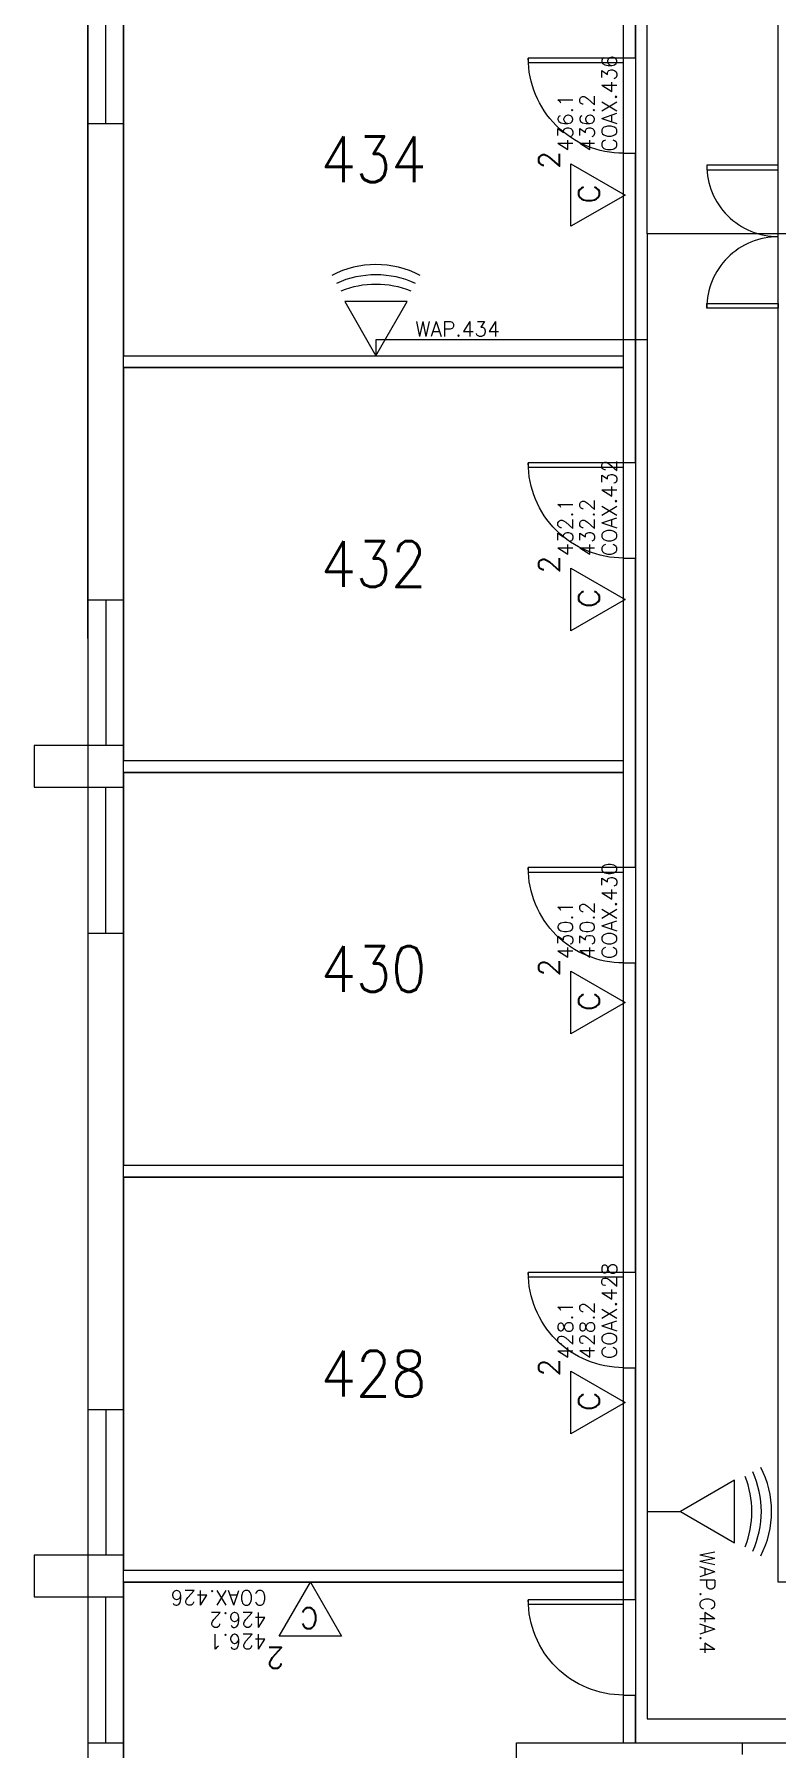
# Model space of a CAD drawing. Header units: inches. Extents: x -460 to 10305, y -938 to 5356.
# Drawn here: x 4018 to 4267, y 4198 to 4774 of the extents above; entities that cross this region are included whole.
import ezdxf
from ezdxf.enums import TextEntityAlignment as Align

# ---------------------------------------------------------------- set-up
doc = ezdxf.new("R2010")
doc.units = ezdxf.units.IN
doc.header["$MEASUREMENT"] = 0
doc.set_wipeout_variables(frame=1)
doc.linetypes.add('01-0263-04-DWG-BFP-ARCH$0$763', pattern=[5.0001, 5, -0.0001])
for name, color, linetype in [('01-0263-04-DWG-BFP-ARCH$0$SP-AREA', 250, '01-0263-04-DWG-BFP-ARCH$0$763'), ('01-0263-04-DWG-BFP-ARCH$0$SP-DOORS', 5, 'Continuous'), ('01-0263-04-DWG-BFP-ARCH$0$SP-GROSS', 30, 'Continuous'), ('01-0263-04-DWG-BFP-ARCH$0$SP-RMNO', 7, 'Continuous'), ('01-0263-04-DWG-BFP-ARCH$0$SP-ROOM', 7, 'Continuous'), ('01-0263-04-DWG-BFP-ARCH$0$SP-WALL', 7, 'Continuous'), ('01-0263-04-DWG-BFP-ARCH$0$SP-WINDOWS', 6, 'Continuous'), ('T-Comm-E', 1, 'Continuous'), ('T-Comm-E-Wireless', 1, 'Continuous'), ('T-Comm-Path', 40, 'Continuous')]:
    doc.layers.add(name, color=color, linetype=linetype)
doc.layers.get('01-0263-04-DWG-BFP-ARCH$0$SP-ROOM').off()
doc.styles.add('01-0263-04-DWG-BFP-ARCH$0$ROMANS', font='ROMANS.shx', dxfattribs={"width": 0.9})
doc.styles.add('3-32', font='SIMPLEX.shx', dxfattribs={"height": 9})

# ---------------------------------------------------------------- blocks, each defined once
blk = doc.blocks.new('01-0263-04-DWG-BFP-ARCH$0$DOR00')
at = {"color": 0}
for p, q in [((0, 1), (0, 0)), ((1, 0), (1, 1))]:
    blk.add_line(p, q, dxfattribs=at)
blk = doc.blocks.new('01-0263-04-DWG-BFP-ARCH$0$DOR01')
at = {"color": 0}
for p, q in [((1, 1), (0, 1)), ((0, 1), (0, 0)), ((1, 0), (1, 1)), ((0, 0), (1, 0))]:
    blk.add_line(p, q, dxfattribs=at)
blk = doc.blocks.new('01-0263-04-DWG-BFP-ARCH$0$FMGRM1')
at = {"style": '01-0263-04-DWG-BFP-ARCH$0$ROMANS', "width": 0.9}
for tag, p in [('RMAREA', (0, -0.2836)), ('DATA1', (0, -0.443)), ('DATA2', (0, -0.6024)), ('DATA3', (0, -0.7618)), ('DATA4', (0, -0.9213)), ('DATA5', (0, -1.0807))]:
    blk.add_attdef(tag, text='', height=0.1172, dxfattribs=at).set_placement(p, align=Align.CENTER)
at = {"linetype": 'Continuous'}
blk.add_wipeout([(-0.375, -0.125), (0.375, -0.125), (0.375, 0.125), (-0.375, 0.125)], dxfattribs=at)
at = {"layer": '01-0263-04-DWG-BFP-ARCH$0$SP-RMNO', "style": '01-0263-04-DWG-BFP-ARCH$0$ROMANS', "width": 0.9}
blk.add_attdef('RMNUMB', text='', height=0.16, dxfattribs=at).set_placement((0, 0), align=Align.MIDDLE)
blk = doc.blocks.new('01-0263-04-DWG-BFP-ARCH', base_point=(1295.15, 1353.42))
at = {"layer": '01-0263-04-DWG-BFP-ARCH$0$SP-AREA'}
blk.add_lwpolyline([(1527.16, 2407.43), (1479.16, 2407.43), (1479.16, 1533.43), (1811.16, 1533.43), (1811.16, 2461.43), (1479.16, 2461.43), (1479.16, 2407.43), (1527.16, 2407.43), (1763.16, 2407.43), (1763.16, 1587.43), (1527.16, 1587.43), (1527.16, 2407.43)], close=True, dxfattribs=at)
at = {"layer": '01-0263-04-DWG-BFP-ARCH$0$SP-AREA', "linetype": 'Continuous'}
for points in [[(1475.16, 1999.43), (1475.16, 2131.43), (1307.16, 2131.43), (1307.16, 1999.43)], [(1307.16, 1995.43), (1307.16, 1904.43), (1307.16, 1863.43), (1475.16, 1863.43), (1475.16, 1995.43)], [(1475.16, 1727.43), (1475.16, 1859.43), (1307.16, 1859.43), (1307.16, 1727.43)], [(1475.16, 1591.43), (1475.16, 1723.43), (1307.16, 1723.43), (1307.16, 1591.43)], [(1307.16, 1365.43), (1439.16, 1365.43), (1439.16, 1533.43), (1475.16, 1533.43), (1475.16, 1587.43), (1307.16, 1587.43)]]:
    blk.add_lwpolyline(points, close=True, dxfattribs=at)
at = {"layer": '01-0263-04-DWG-BFP-ARCH$0$SP-DOORS'}
for points in [[(1475.16, 2067.43, -0.414214), (1443.16, 2099.43, -0.414214)], [(1503.16, 2063.43, 0.414214), (1527.16, 2039.43, 0.414214), (1503.16, 2015.43, 0.414214)], [(1475.16, 1931.43, -0.414214), (1443.16, 1963.43, -0.414214)], [(1475.16, 1795.43, -0.414214), (1443.16, 1827.43, -0.414214)], [(1475.16, 1659.43, -0.414214), (1443.16, 1691.43, -0.414214)], [(1475.16, 1549.43, -0.414214), (1443.16, 1581.43, -0.414214)]]:
    blk.add_lwpolyline(points, format="xyb", dxfattribs=at)
at = {"layer": '01-0263-04-DWG-BFP-ARCH$0$SP-GROSS'}
blk.add_lwpolyline([(1995.16, 2641.43), (1295.16, 2641.43), (1295.15, 1353.42), (1995.06, 1353.48), (1995.02, 1373.67), (1995.16, 2641.43)], close=True, dxfattribs=at)
at = {"layer": '01-0263-04-DWG-BFP-ARCH$0$SP-WALL'}
for p, q in [((1475.16, 2099.43), (1475.16, 2203.43)), ((1479.16, 2099.43), (1479.16, 2203.43)), ((1295.16, 2077.43), (1307.16, 2077.43)), ((1475.16, 1963.43), (1475.16, 2067.43)), ((1479.16, 1963.43), (1479.16, 2067.43)), ((1307.16, 1999.43), (1475.16, 1999.43)), ((1307.16, 1995.43), (1475.16, 1995.43)), ((1475.16, 1827.43), (1475.16, 1931.43)), ((1479.16, 1827.43), (1479.16, 1931.43)), ((1295.16, 1917.43), (1307.16, 1917.43)), ((1295.16, 1904.43), (1295.16, 1353.43)), ((1307.16, 1365.43), (1307.16, 1904.43)), ((1307.16, 1868.43), (1277.16, 1868.43)), ((1277.16, 1868.43), (1277.16, 1854.43)), ((1295.16, 1868.43), (1295.16, 1854.43)), ((1307.16, 1863.43), (1475.16, 1863.43)), ((1307.16, 1859.43), (1475.16, 1859.43)), ((1277.16, 1854.43), (1307.16, 1854.43)), ((1295.16, 1805.43), (1307.16, 1805.43)), ((1475.16, 1727.43), (1475.16, 1795.43)), ((1479.16, 1691.43), (1479.16, 1795.43)), ((1307.16, 1727.43), (1475.16, 1727.43)), ((1307.16, 1723.43), (1475.16, 1723.43)), ((1475.16, 1691.43), (1475.16, 1727.43)), ((1475.16, 1581.43), (1475.16, 1659.43)), ((1479.16, 1581.43), (1479.16, 1659.43)), ((1295.16, 1645.43), (1307.16, 1645.43)), ((1307.16, 1596.43), (1277.16, 1596.43)), ((1277.16, 1596.43), (1277.16, 1582.43)), ((1295.16, 1596.43), (1295.16, 1582.43)), ((1307.16, 1591.43), (1475.16, 1591.43)), ((1307.16, 1587.43), (1475.16, 1587.43)), ((1277.16, 1582.43), (1307.16, 1582.43)), ((1475.16, 1533.43), (1475.16, 1549.43)), ((1479.16, 1533.43), (1479.16, 1549.43)), ((1295.16, 1533.43), (1307.16, 1533.43)), ((1439.16, 1533.43), (1515.16, 1533.43)), ((1439.16, 1365.43), (1439.16, 1533.43))]:
    blk.add_line(p, q, dxfattribs=at)
for points in [[(1295.16, 1904.43), (1295.16, 2411.43), (1295.16, 2641.43)], [(1307.16, 1904.43), (1307.16, 2411.43), (1307.16, 2629.43)]]:
    blk.add_lwpolyline(points, dxfattribs=at)
at = {"layer": '01-0263-04-DWG-BFP-ARCH$0$SP-WINDOWS'}
for p, q in [((1301.16, 2077.43), (1301.16, 2126.43)), ((1301.16, 1917.43), (1301.16, 1868.43)), ((1301.16, 1805.43), (1301.16, 1854.43)), ((1301.16, 1645.43), (1301.16, 1596.43)), ((1301.16, 1533.43), (1301.16, 1582.43))]:
    blk.add_line(p, q, dxfattribs=at)
at = {"layer": '01-0263-04-DWG-BFP-ARCH$0$SP-DOORS', "rotation": 180}
for p, xscale, yscale, zscale in [((1475.16, 2099.43), 32, 1.5, 32), ((1527.16, 2063.43), 24, 1.5, 24), ((1527.16, 2015.43), 24, -1.5, 24), ((1475.16, 1963.43), 32, 1.5, 32), ((1475.16, 1827.43), 32, 1.5, 32), ((1475.16, 1691.43), 32, 1.5, 32), ((1475.16, 1581.43), 32, 1.5, 32)]:
    blk.add_blockref('01-0263-04-DWG-BFP-ARCH$0$DOR01', p, dxfattribs=dict(at, xscale=xscale, yscale=yscale, zscale=zscale))
at = {"layer": '01-0263-04-DWG-BFP-ARCH$0$SP-WALL'}
for p, xscale, yscale, zscale, rotation in [((1475.16, 2099.43), 32, 4, 32, 270), ((1475.16, 1963.43), 32, 4, 32, 270), ((1475.16, 1827.43), 32, 4, 32, 270), ((1475.16, 1691.43), 32, 4, 32, 270), ((1475.16, 1581.43), 32, 4, 32, 270), ((1545.16, 1529.43), 30, -4, 30, 180)]:
    blk.add_blockref('01-0263-04-DWG-BFP-ARCH$0$DOR00', p, dxfattribs=dict(at, xscale=xscale, yscale=yscale, zscale=zscale, rotation=rotation))
at = {"layer": '01-0263-04-DWG-BFP-ARCH$0$SP-ROOM'}
ref = blk.add_blockref('01-0263-04-DWG-BFP-ARCH$0$FMGRM1', (1391.16, 2065.43), dxfattribs=dict(at, xscale=96, yscale=96, zscale=96))
ref.add_attrib('RMNUMB', '434', dxfattribs={"layer": '01-0263-04-DWG-BFP-ARCH$0$SP-RMNO', "height": 15.36, "style": '01-0263-04-DWG-BFP-ARCH$0$ROMANS', "width": 0.9}).set_placement((1391.16, 2065.43), align=Align.MIDDLE)
ref = blk.add_blockref('01-0263-04-DWG-BFP-ARCH$0$FMGRM1', (1555.16, 2040.43), dxfattribs=dict(at, xscale=96, yscale=96, zscale=96))
ref.add_attrib('RMNUMB', '456', dxfattribs={"layer": '01-0263-04-DWG-BFP-ARCH$0$SP-RMNO', "height": 15.36, "style": '01-0263-04-DWG-BFP-ARCH$0$ROMANS', "width": 0.9}).set_placement((1555.16, 2040.43), align=Align.MIDDLE)
ref = blk.add_blockref('01-0263-04-DWG-BFP-ARCH$0$FMGRM1', (1391.16, 1929.43), dxfattribs=dict(at, xscale=96, yscale=96, zscale=96))
ref.add_attrib('RMNUMB', '432', dxfattribs={"layer": '01-0263-04-DWG-BFP-ARCH$0$SP-RMNO', "height": 15.36, "style": '01-0263-04-DWG-BFP-ARCH$0$ROMANS', "width": 0.9}).set_placement((1391.16, 1929.43), align=Align.MIDDLE)
ref = blk.add_blockref('01-0263-04-DWG-BFP-ARCH$0$FMGRM1', (1391.16, 1793.43), dxfattribs=dict(at, xscale=96, yscale=96, zscale=96))
ref.add_attrib('RMNUMB', '430', dxfattribs={"layer": '01-0263-04-DWG-BFP-ARCH$0$SP-RMNO', "height": 15.36, "style": '01-0263-04-DWG-BFP-ARCH$0$ROMANS', "width": 0.9}).set_placement((1391.16, 1793.43), align=Align.MIDDLE)
ref = blk.add_blockref('01-0263-04-DWG-BFP-ARCH$0$FMGRM1', (1391.16, 1657.43), dxfattribs=dict(at, xscale=96, yscale=96, zscale=96))
ref.add_attrib('RMNUMB', '428', dxfattribs={"layer": '01-0263-04-DWG-BFP-ARCH$0$SP-RMNO', "height": 15.36, "style": '01-0263-04-DWG-BFP-ARCH$0$ROMANS', "width": 0.9}).set_placement((1391.16, 1657.43), align=Align.MIDDLE)
blk = doc.blocks.new('WIRELESS')
for p, q in [((10.5, 18.19), (-10.5, 18.19)), ((-10.5, 18.19), (0, 0)), ((0, 0), (10.5, 18.19))]:
    blk.add_line(p, q)
for centre, start, end in [((0, -1.44), 62.42971, 117.57029), ((0, -4.89), 65.52052, 114.47948), ((0, -8.1), 68.40947, 111.59053)]:
    blk.add_arc(centre, 32.08, start, end)
at = {"style": '3-32', "flags": 1}
for tag, p in [('RM_NUMBER', (50.85, 153.68)), ('UTP_CATEGORY', (50.85, 140.31)), ('QUANTITY_UTP', (50.85, 127.18)), ('WIRELESS_OUTLET_LOCATION', (50.85, 114.16)), ('TELECOMM_ROOM', (50.85, 100.31)), ('QTY_COAX', (50.33, 74.2)), ('POS_2', (166.1, 63.3)), ('POS_3', (166.1, 55.3)), ('POS_4', (166.1, 46.8)), ('POS_5', (166.1, 38.67)), ('POS_6', (166.1, 30.05))]:
    blk.add_attdef(tag, p, '', height=5, dxfattribs=at)
at = {"flags": 1}
for tag, p in [('SERIAL_NUMBER', (51.84, 50.25)), ('MAC_ADDRESS', (51.84, 26.25)), ('ELEVATION', (51.84, 2.25)), ('WO_NUMBER', (53.96, -25.57))]:
    blk.add_attdef(tag, text='', height=5, dxfattribs=at).set_placement(p, align=Align.BOTTOM_LEFT)
at = {"style": '3-32'}
blk.add_attdef('POS_1', (13.17, 6.52), '', height=5, dxfattribs=at)
blk = doc.blocks.new('VOICE(1)DATA(1)COAX(1)')
for p, q in [((0, 0), (-10.5, 18.19)), ((-10.5, 18.19), (10.5, 18.19)), ((10.5, 18.19), (0, 0))]:
    blk.add_line(p, q)
at = {"char_height": 7, "attachment_point": 1, "style": '3-32'}
for s, insert, width in [('2', (8.78, 29.02), 11.7808), ('C', (-2.75, 15.62), 12.7033)]:
    blk.add_mtext(s, dxfattribs=dict(at, insert=insert, width=width))
at = {"style": '3-32', "flags": 1}
for tag, p in [('RM_NUMBER', (92.08, 138.94)), ('UTP_CATEGORY', (92.08, 125.57)), ('QUANTITY_UTP', (92.08, 112.44)), ('WIRELESS_OUTLET_LOCATION', (92.08, 99.43)), ('TELECOMM_ROOM', (92.08, 85.57)), ('QTY_COAX', (91.33, 59.47)), ('POS_4', (202.73, 34.3)), ('POS_5', (202.73, 26.05)), ('POS_6', (202.73, 17.55))]:
    blk.add_attdef(tag, p, '', height=5, dxfattribs=at)
at = {"flags": 1}
blk.add_attdef('WO_NUMBER', text='', height=5, dxfattribs=at).set_placement((90.2, 43.13), align=Align.BOTTOM_LEFT)
at = {"style": '3-32'}
for tag, p in [('POS_1', (14.63, 17.54)), ('POS_2', (14.64, 10.22)), ('POS_3', (14.62, 2.8))]:
    blk.add_attdef(tag, p, '', height=5, dxfattribs=at)

msp = doc.modelspace()

# ---------------------------------------------------------------- block references
msp.add_blockref('01-0263-04-DWG-BFP-ARCH', (4035.96, 4020.15))

# ---------------------------------------------------------------- next in the draw order: linework, layer by layer
at = {"layer": 'T-Comm-Path'}
for points in [[(4272.23, 4707.06), (4223.96, 4707.06), (4223.96, 5120.15), (4545.68, 5120.15), (4545.68, 5031.03), (4538.86, 5031.03)], [(4272.23, 4707.06), (4223.96, 4707.06), (4223.96, 5017.97), (4234.36, 5017.97)], [(4272.23, 4707.06), (4223.96, 4707.06), (4223.96, 4671.44), (4132.78, 4671.44), (4132.78, 4666.15)], [(4272.23, 4707.06), (4223.96, 4707.06), (4223.96, 4277.83), (4235.11, 4277.83)], [(4272.23, 4707.06), (4223.96, 4707.06), (4223.96, 4208.15), (4543.96, 4208.15), (4543.96, 4282.18), (4536.49, 4282.18)]]:
    msp.add_lwpolyline(points, dxfattribs=at)

# ---------------------------------------------------------------- next in the draw order: block references
at = {"layer": 'T-Comm-E'}
for p, rotation, values in [((4216.5, 4720.13), 90, {'POS_1': '436.1', 'POS_2': '436.2', 'POS_3': 'COAX.436'}), ((4216.5, 4584.24), 90, {'POS_1': '432.1', 'POS_2': '432.2', 'POS_3': 'COAX.432'}), ((4216.5, 4448.85), 90, {'POS_1': '430.1', 'POS_2': '430.2', 'POS_3': 'COAX.430'}), ((4216.5, 4314.46), 90, {'POS_1': '428.1', 'POS_2': '428.2', 'POS_3': 'COAX.428'}), ((4110.75, 4254.15), 180, {'POS_1': '426.1', 'POS_2': '426.2', 'POS_3': 'COAX.426'})]:
    msp.add_blockref('VOICE(1)DATA(1)COAX(1)', p, dxfattribs=dict(at, rotation=rotation)).add_auto_attribs(values)
at = {"layer": 'T-Comm-E-Wireless'}
msp.add_blockref('WIRELESS', (4132.78, 4666.15), dxfattribs=at).add_auto_attribs({'POS_1': 'WAP.434'})
at = {"layer": 'T-Comm-E-Wireless', "rotation": 270}
msp.add_blockref('WIRELESS', (4235.11, 4277.83), dxfattribs=at).add_auto_attribs({'POS_1': 'WAP.C4A.4'})

doc.saveas('drawing.dxf')
